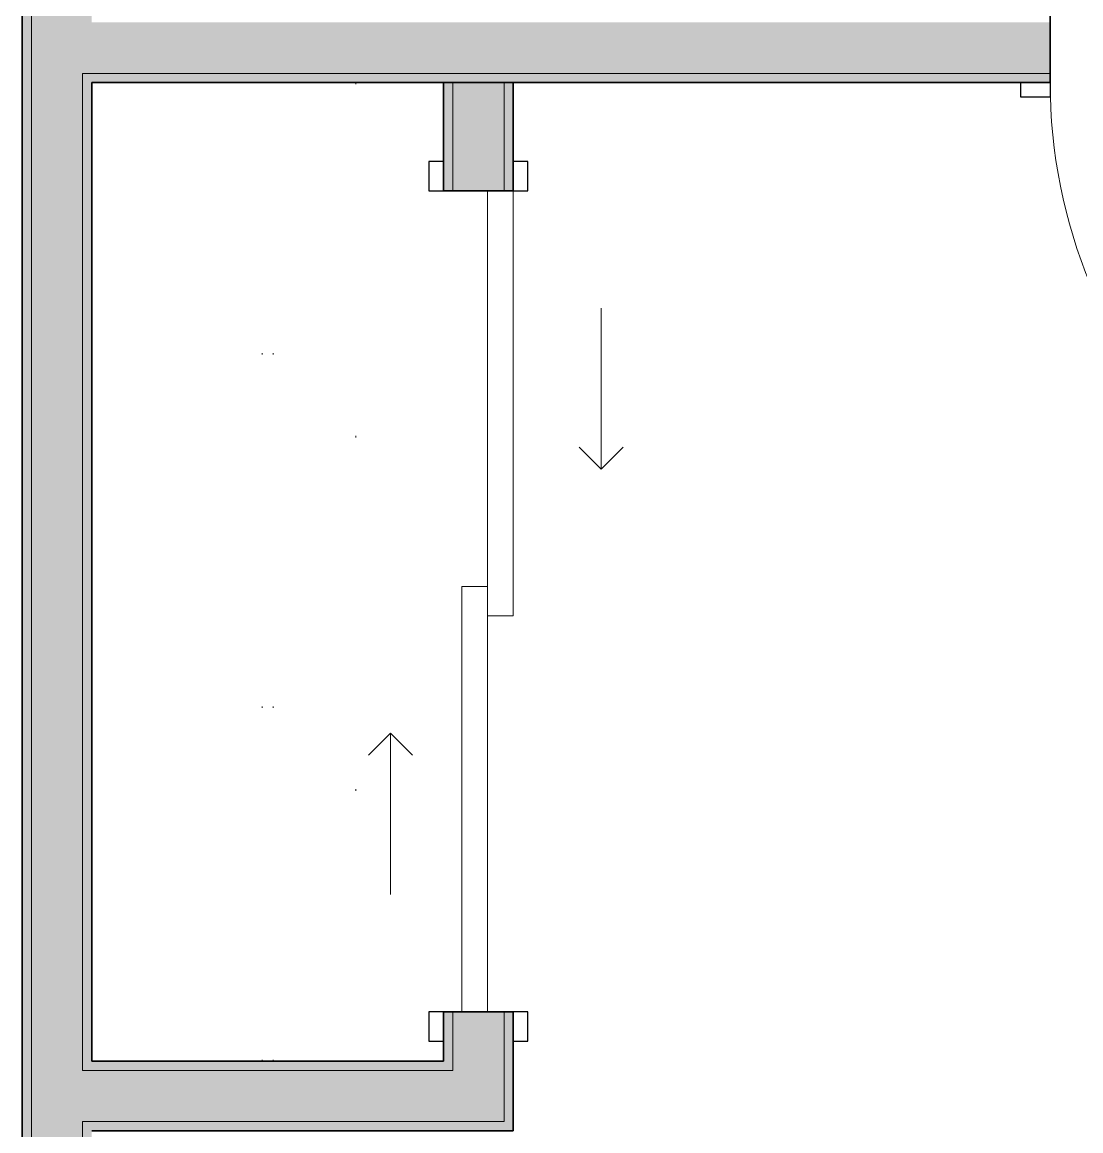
# Model space of a CAD drawing. Header units: inches. Extents: x 6 to 8416, y -388 to 6104.
# Drawn here: x 7345 to 7417.3, y 29.9 to 105.6 of the extents above; entities that cross this region are included whole.
import ezdxf

# ---------------------------------------------------------------- set-up
doc = ezdxf.new("R2010")
doc.units = ezdxf.units.IN
doc.header["$MEASUREMENT"] = 0
doc.linetypes.add('Dot 1_16_', pattern=[24, 0, -24])
for name, color, linetype, lineweight in [('A-DOOR', 31, 'Continuous', 18), ('A-DOOR-FRAM', 31, 'Continuous', 25), ('A-WALL', 113, 'Continuous', 25), ('A-WALL-PATT', 111, 'Continuous', 35), ('I-WALL', 2, 'Continuous', 25), ('Q-CASE', 31, 'Continuous', 18)]:
    doc.layers.add(name, color=color, linetype=linetype, lineweight=lineweight)

# ---------------------------------------------------------------- blocks, each defined once
blk = doc.blocks.new('Unit-Single-Flush-ICC ADA-AM - 36_ x 84_-NR _U-BA _ BATH_-6560894-LEVEL 3 - PLAN Copy 1 Copy 1')
at = {"layer": 'A-DOOR'}
for p, q in [((16.763, -1.138), (-8.693, -26.593)), ((16.763, -1.138), (18, -2.375)), ((18, -2.375), (-7.456, -27.831)), ((-8.693, -26.593), (-7.456, -27.831))]:
    blk.add_line(p, q, dxfattribs=at)
at = {"layer": 'A-DOOR', "lineweight": 9}
blk.add_arc((18, -2.375), 36, 180, 225, dxfattribs=at)
at = {"layer": 'A-DOOR-FRAM'}
for p, q in [((-20, 2.375), (-20, 3.375)), ((-20, 3.375), (-18, 3.375)), ((-18, 3.375), (-18, 2.375)), ((18, 2.375), (18, 3.375)), ((18, 3.375), (20, 3.375)), ((20, 3.375), (20, 2.375)), ((-18, 2.375), (-20, 2.375)), ((20, 2.375), (18, 2.375)), ((-20, -2.375), (-18, -2.375)), ((-20, -3.375), (-20, -2.375)), ((-18, -2.375), (-18, -3.375)), ((18, -2.375), (20, -2.375)), ((18, -3.375), (18, -2.375)), ((20, -2.375), (20, -3.375)), ((-18, -3.375), (-20, -3.375)), ((20, -3.375), (18, -3.375))]:
    blk.add_line(p, q, dxfattribs=at)
at = {"layer": 'A-DOOR-FRAM', "lineweight": 18}
for p, q in [((-20, 3.375), (-18, 3.375)), ((-20, 3.375), (-20, 2.375)), ((-18, 3.375), (-18, 2.375)), ((18, 3.375), (20, 3.375)), ((18, 3.375), (18, 2.375)), ((20, 3.375), (20, 2.375)), ((-18, 2.375), (-20, 2.375)), ((20, 2.375), (18, 2.375)), ((-20, -3.375), (-20, -2.375)), ((-20, -2.375), (-18, -2.375)), ((-18, -3.375), (-18, -2.375)), ((18, -3.375), (18, -2.375)), ((18, -2.375), (18.375, -2.375)), ((18.375, -2.375), (20, -2.375)), ((20, -3.375), (20, -2.375)), ((-18, -3.375), (-20, -3.375)), ((20, -3.375), (18, -3.375))]:
    blk.add_line(p, q, dxfattribs=at)
blk = doc.blocks.new('Unit-Double-Sliding-Flush-ICC ADA-AM - 56_ x 84_-FG-NR __U-S2 _ SLIDING CLOSET_-5466156-LEVEL 3 - PLAN Copy 1 Copy 1')
at = {"layer": 'A-DOOR', "lineweight": 9}
for p, q in [((-10.5, 14.875), (-9, 13.375)), ((-20, 13.375), (-9, 13.375)), ((-9, 13.375), (-10.5, 11.875)), ((1, 7.375), (-28, 7.375)), ((-28, 7.375), (-28, 5.625)), ((1, 7.375), (1, 5.625)), ((-28, 5.625), (-1, 5.625)), ((-1, 5.625), (1, 5.625)), ((1, 5.625), (-1, 5.625)), ((-1, 3.875), (-1, 5.625)), ((28, 5.625), (1, 5.625)), ((28, 3.875), (28, 5.625)), ((-1, 3.875), (28, 3.875)), ((9, -1), (10.5, 0.5)), ((10.5, -2.5), (9, -1)), ((20, -1), (9, -1))]:
    blk.add_line(p, q, dxfattribs=at)
at = {"layer": 'A-DOOR'}
for p, q in [((1, 7.375), (-28, 7.375)), ((-28, 7.375), (-28, 5.625)), ((1, 5.625), (1, 7.375)), ((-28, 5.625), (1, 5.625)), ((28, 5.625), (-1, 5.625)), ((-1, 5.625), (-1, 3.875)), ((28, 3.875), (28, 5.625)), ((-1, 3.875), (28, 3.875))]:
    blk.add_line(p, q, dxfattribs=at)
at = {"layer": 'A-DOOR-FRAM'}
for p, q in [((-28, 8.375), (-30, 8.375)), ((-30, 8.375), (-30, 7.375)), ((-28, 7.375), (-28, 8.375)), ((30, 8.375), (28, 8.375)), ((28, 8.375), (28, 7.375)), ((30, 7.375), (30, 8.375)), ((-30, 7.375), (-28, 7.375)), ((28, 7.375), (30, 7.375)), ((-28, 2.625), (-30, 2.625)), ((-30, 2.625), (-30, 1.625)), ((-28, 1.625), (-28, 2.625)), ((30, 2.625), (28, 2.625)), ((28, 2.625), (28, 1.625)), ((30, 1.625), (30, 2.625)), ((-30, 1.625), (-28, 1.625)), ((28, 1.625), (30, 1.625))]:
    blk.add_line(p, q, dxfattribs=at)
at = {"layer": 'A-DOOR-FRAM', "lineweight": 18}
for p, q in [((-28, 8.375), (-30, 8.375)), ((-30, 8.375), (-30, 7.375)), ((-28, 8.375), (-28, 7.375)), ((30, 8.375), (28, 8.375)), ((28, 8.375), (28, 7.375)), ((30, 8.375), (30, 7.375)), ((-30, 7.375), (-28, 7.375)), ((28, 7.375), (30, 7.375)), ((-28, 2.625), (-30, 2.625)), ((-30, 2.625), (-30, 1.625)), ((-28, 2.625), (-28, 1.625)), ((30, 2.625), (28, 2.625)), ((28, 2.625), (28, 1.625)), ((30, 2.625), (30, 1.625)), ((-30, 1.625), (-28, 1.625)), ((28, 1.625), (30, 1.625))]:
    blk.add_line(p, q, dxfattribs=at)
blk = doc.blocks.new('CW Closet Shelf-AM - CW Closet Shelf-AM-5481446-LEVEL 3 - PLAN Copy 1 Copy 1')
at = {"layer": 'Q-CASE', "linetype": 'Dot 1_16_', "lineweight": 9}
for p, q in [((-32.637, -42), (-32.637, -24)), ((-32.637, -24), (34.113, -24)), ((34.113, -24), (34.113, -42)), ((-32.637, -35.625), (34.113, -35.625)), ((-32.637, -36.375), (34.113, -36.375)), ((34.113, -42), (-32.637, -42))]:
    blk.add_line(p, q, dxfattribs=at)

msp = doc.modelspace()

# ---------------------------------------------------------------- hatches: boundary and pattern name
at = {"layer": 'A-WALL-PATT', "transparency": 33554560}
h = msp.add_hatch(color=10, dxfattribs=at)
h.paths.add_polyline_path([(7345.51058929, -23.81422321), (7345.66533733, -23.81422321), (7345.66533733, 183.06077679), (7345.04033733, 183.06077679), (7345.04033733, -23.81422321)])
h.paths.add_polyline_path([(7345.04033733, 219.06077679), (7345.66533733, 219.06077679), (7345.66533733, 222.43577679), (7345.04033733, 222.43577679)])
at = {"layer": 'A-WALL-PATT', "lineweight": 25, "transparency": 33554560}
h = msp.add_hatch(color=10, dxfattribs=at)
h.paths.add_polyline_path([(7349.16533733, -23.81422321), (7349.79033733, -23.81422321), (7349.79033733, 30.56077679), (7349.16533733, 30.56077679), (7349.16533733, 16.20356081)])
h.paths.add_polyline_path([(7349.16533733, 34.06077679), (7349.79033733, 34.06077679), (7349.79033733, 102.06077679), (7349.16533733, 102.06077679), (7349.16533733, 55.56706081)])
h.paths.add_polyline_path([(7349.16533733, 105.56077679), (7349.79033733, 105.56077679), (7349.79033733, 165.56077679), (7349.16533733, 165.56077679), (7349.16533733, 114.61231081)])
h.paths.add_polyline_path([(7349.79033733, 169.06077679), (7349.79033733, 173.56077679), (7349.16533733, 173.56077679), (7349.16533733, 169.06077679)])
h.paths.add_polyline_path([(7349.16533733, 177.06077679), (7349.79033733, 177.06077679), (7349.79033733, 183.06077679), (7349.16533733, 183.06077679)])
h.paths.add_polyline_path([(7349.79033733, 219.06077679), (7349.79033733, 222.43577679), (7349.16533733, 222.43577679), (7349.16533733, 219.06077679)])
h = msp.add_hatch(color=10, dxfattribs=at)
h.paths.add_polyline_path([(7451.54033733, 101.43577679), (7451.54033733, 102.06077679), (7451.16533733, 102.06077679), (7451.16533733, 101.43577679)])
h.paths.add_polyline_path([(7412.84303685, 101.43577679), (7415.16533733, 101.43577679), (7415.16533733, 102.06077679), (7349.79033733, 102.06077679), (7349.79033733, 101.43577679), (7395.97178685, 101.43577679)])
at = {"layer": 'A-WALL-PATT', "transparency": 33554560}
h = msp.add_hatch(color=10, dxfattribs=at)
h.paths.add_polyline_path([(7374.41533733, 34.68577679), (7374.41533733, 38.06077679), (7373.79033733, 38.06077679), (7373.79033733, 34.68577679)])
h.paths.add_polyline_path([(7373.79033733, 94.06077679), (7374.41533733, 94.06077679), (7374.41533733, 101.43577679), (7373.79033733, 101.43577679), (7373.79033733, 94.93056081)])
at = {"layer": 'A-WALL-PATT', "lineweight": 25, "transparency": 33554560}
h = msp.add_hatch(color=10, dxfattribs=at)
h.paths.add_polyline_path([(7378.54033733, 30.56077679), (7378.54033733, 38.06077679), (7377.91533733, 38.06077679), (7377.91533733, 30.56077679)])
h.paths.add_polyline_path([(7378.54033733, 94.06077679), (7378.54033733, 101.43577679), (7377.91533733, 101.43577679), (7377.91533733, 94.06077679)])
at = {"layer": 'A-WALL-PATT', "transparency": 33554560}
msp.add_hatch(color=10, dxfattribs=at).paths.add_polyline_path([(7349.79033733, 34.06077679), (7374.41533733, 34.06077679), (7374.41533733, 34.68577679), (7349.79033733, 34.68577679)])
at = {"layer": 'A-WALL-PATT', "lineweight": 25, "transparency": 33554560}
msp.add_hatch(color=10, dxfattribs=at).paths.add_polyline_path([(7349.79033733, 29.93577679), (7378.54033733, 29.93577679), (7378.54033733, 30.56077679), (7349.79033733, 30.56077679)])
at = {"layer": 'I-WALL', "transparency": 33554560}
h = msp.add_hatch(color=10, dxfattribs=at)
h.paths.add_polyline_path([(7345.66533733, -23.81422321), (7349.16533733, -23.81422321), (7349.16533733, 183.06077679), (7345.66533733, 183.06077679), (7345.66533733, 16.20356081)])
h.paths.add_polyline_path([(7349.16533733, 219.06077679), (7349.16533733, 223.06077679), (7345.66533733, 223.06077679), (7345.66533733, 219.06077679)])
h = msp.add_hatch(color=10, dxfattribs=at)
h.paths.add_polyline_path([(7451.54033733, 102.06077679), (7451.54033733, 105.56077679), (7451.16533733, 105.56077679), (7451.16533733, 102.06077679)])
h.paths.add_polyline_path([(7412.84303685, 102.06077679), (7415.16533733, 102.06077679), (7415.16533733, 105.56077679), (7349.16533733, 105.56077679), (7349.16533733, 102.06077679), (7395.97178685, 102.06077679)])
h = msp.add_hatch(color=10, dxfattribs=at)
h.paths.add_polyline_path([(7377.91533733, 34.06077679), (7377.91533733, 38.06077679), (7374.41533733, 38.06077679), (7374.41533733, 34.06077679)])
h.paths.add_polyline_path([(7377.91533733, 94.06077679), (7377.91533733, 101.43577679), (7374.41533733, 101.43577679), (7374.41533733, 94.06077679)])
msp.add_hatch(color=10, dxfattribs=at).paths.add_polyline_path([(7377.91533733, 30.56077679), (7377.91533733, 34.06077679), (7349.16533733, 34.06077679), (7349.16533733, 30.56077679), (7349.79033733, 30.56077679)])

# ---------------------------------------------------------------- linework, layer by layer
at = {"layer": 'A-WALL', "lineweight": 9}
for p, q in [((7345.66533733, 183.06077679), (7345.66533733, -23.81422321)), ((7415.16533733, 102.06077679), (7349.16533733, 102.06077679)), ((7349.16533733, 102.06077679), (7349.16533733, 34.06077679)), ((7374.41533733, 101.43577679), (7374.41533733, 94.06077679)), ((7377.91533733, 101.43577679), (7377.91533733, 94.06077679)), ((7374.41533733, 38.06077679), (7374.41533733, 34.06077679)), ((7377.91533733, 38.06077679), (7377.91533733, 30.56077679)), ((7374.41533733, 34.06077679), (7349.16533733, 34.06077679)), ((7377.91533733, 30.56077679), (7349.16533733, 30.56077679)), ((7349.16533733, 30.56077679), (7349.16533733, -23.81422321))]:
    msp.add_line(p, q, dxfattribs=at)
at = {"layer": 'I-WALL', "lineweight": 35}
for p, q in [((7345.04033733, 183.06077679), (7345.04033733, -23.81422321)), ((7415.16533733, 101.43577679), (7415.16533733, 106.18577679)), ((7349.79033733, 101.43577679), (7415.16533733, 101.43577679)), ((7349.79033733, 34.68577679), (7349.79033733, 101.43577679)), ((7373.79033733, 101.43577679), (7373.79033733, 94.06077679)), ((7378.54033733, 94.06077679), (7378.54033733, 101.43577679)), ((7373.79033733, 94.06077679), (7378.54033733, 94.06077679)), ((7378.54033733, 38.06077679), (7373.79033733, 38.06077679)), ((7373.79033733, 38.06077679), (7373.79033733, 34.68577679)), ((7378.54033733, 29.93577679), (7378.54033733, 38.06077679)), ((7373.79033733, 34.68577679), (7349.79033733, 34.68577679)), ((7349.79033733, 29.93577679), (7378.54033733, 29.93577679))]:
    msp.add_line(p, q, dxfattribs=at)

# ---------------------------------------------------------------- block references
at = {"layer": 'A-DOOR'}
msp.add_blockref('Unit-Single-Flush-ICC ADA-AM - 36_ x 84_-NR _U-BA _ BATH_-6560894-LEVEL 3 - PLAN Copy 1 Copy 1', (7433.16533733, 103.81077679), dxfattribs=at)
at = {"layer": 'A-DOOR', "rotation": 270.0000000000015}
msp.add_blockref('Unit-Double-Sliding-Flush-ICC ADA-AM - 56_ x 84_-FG-NR __U-S2 _ SLIDING CLOSET_-5466156-LEVEL 3 - PLAN Copy 1 Copy 1', (7371.16533733, 66.06077679), dxfattribs=at)
at = {"layer": 'Q-CASE', "rotation": 89.99999999999925}
msp.add_blockref('CW Closet Shelf-AM - CW Closet Shelf-AM-5481446-LEVEL 3 - PLAN Copy 1 Copy 1', (7325.79033733, 67.32307187), dxfattribs=at)

doc.saveas('drawing.dxf')
